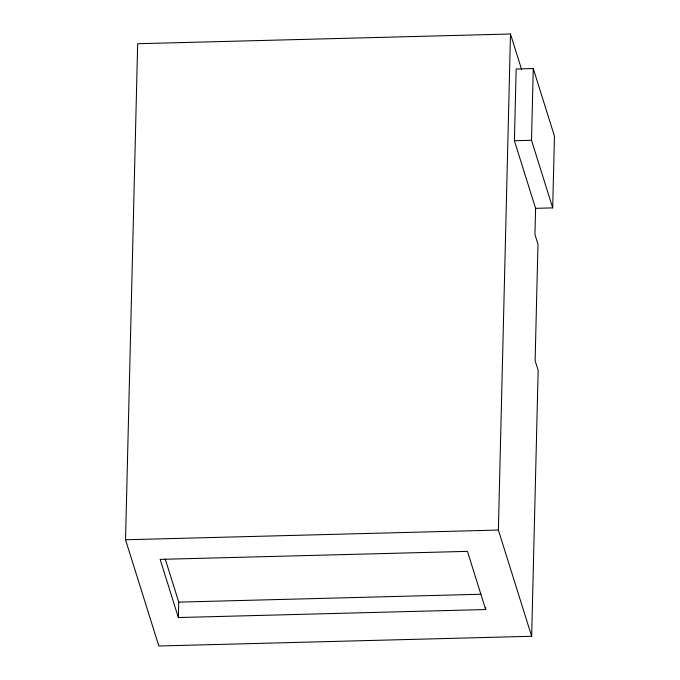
<?xml version="1.0" encoding="UTF-8"?>
<svg xmlns="http://www.w3.org/2000/svg" width="680" height="680" viewBox="0 0 680 680"><rect width="100%" height="100%" fill="white"/><g stroke="black" fill="none" stroke-linecap="round" stroke-linejoin="round"><path stroke-width="1.02" d="M535.585 208.335L552.696 207.885L554.455 136.153L533.264 68.544L516.154 68.995L514.403 140.734L535.585 208.335L534.947 234.532L537.973 244.188L535.126 360.706L538.152 370.362L531.658 636.276L158.839 646L125.545 539.767L137.666 43.724L510.485 34L521.568 69.377M485.707 607.478L485.664 609.535L178.364 617.542L178.738 602.123L165.223 558.994M531.658 636.276L498.372 530.052L510.485 34M552.696 207.885L531.513 140.284L533.264 68.544M514.403 140.734L531.513 140.284M125.545 539.767L498.372 530.052M178.738 602.123L480.743 594.244M485.664 609.535L467.432 551.361L160.131 559.376L178.364 617.542"/></g></svg>
